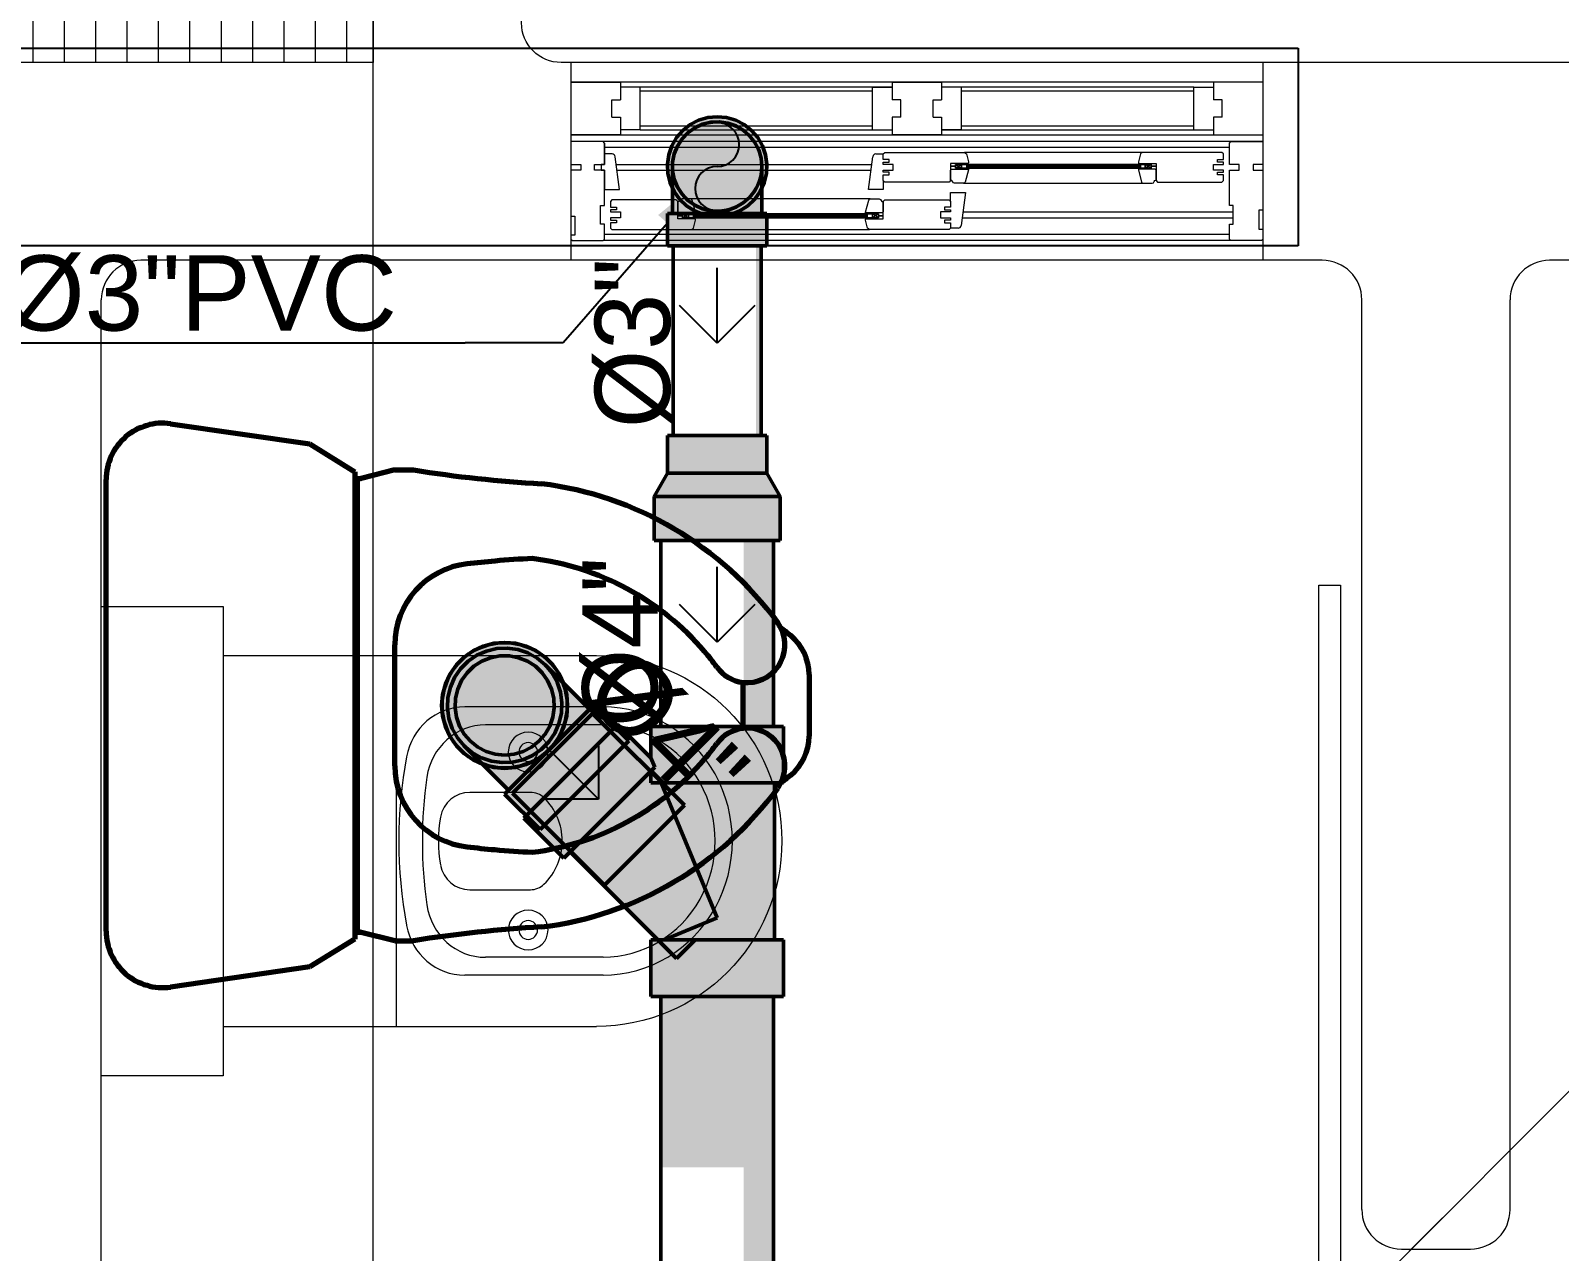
# Model space of a CAD drawing. Header units: metres. Extents: x -232 to 581, y 30 to 789.
# Drawn here: x 214.266 to 215.813, y 386.613 to 387.848 of the extents above; entities that cross this region are included whole.
import ezdxf

# ---------------------------------------------------------------- set-up
doc = ezdxf.new("R2010")
doc.units = ezdxf.units.M
doc.linetypes.add('HIDDEN2', pattern=[0.1875, 0.125, -0.0625])
for name, color, linetype, lineweight in [('A-DOOR', 35, 'Continuous', 5), ('A-WALL', 250, 'Continuous', 20), ('baños', 140, 'Continuous', 0), ('closets', 253, 'Continuous', 0), ('cristales', 131, 'Continuous', 0), ('P-Fixt-Wcl', 94, 'Continuous', 70)]:
    doc.layers.add(name, color=color, linetype=linetype, lineweight=lineweight)
doc.layers.add('G-Risr-Std-Nplt', color=7, linetype='Continuous', lineweight=18, plot=False)
doc.layers.add('M-SY-PIPE-STANDARD-Drenaje Sanitario', color=7, linetype='Continuous', true_color=0x726558)
doc.layers.add('M-SY-PIPE-STANDARD-Drenaje Ventilacion', color=254, linetype='Continuous')
doc.layers.add('Techos 1', color=7, linetype='HIDDEN2', lineweight=9, true_color=0x42391a)
doc.styles.add('DS-CAST-01', font='GOTHIC.TTF', dxfattribs={"height": 3})
doc.styles.add('Schedule-Header', font='arial.ttf')
doc.styles.get("Standard").update_dxf_attribs({"font": 'arial.ttf'})

# ---------------------------------------------------------------- blocks, each defined once
blk = doc.blocks.new('20.03.2026 LN 09 SEGUNDO NIVEL ARQ')
at = {"layer": 'Techos 1', "color": 5, "linetype": 'ByBlock'}
for p, q in [((71.5459, -58.3486), (71.5459, -46.6486)), ((74.6959, -55.1986), (71.5459, -58.3486))]:
    blk.add_line(p, q, dxfattribs=at)
at = {"layer": 'baños', "color": 5, "linetype": 'Continuous', "flags": 8}
for tag, p in [('MODELNUMBER', (83.7813, -42.9175, 0)), ('MATERIAL', (83.7813, -42.9176, 0)), ('PRODUCT', (83.7813, -42.9176, 0)), ('TRADENAME', (83.7813, -42.9176, 0)), ('MODELNUMBER', (84.956, -42.9175, 0)), ('TRADENAME', (84.956, -42.9176, 0)), ('MATERIAL', (84.956, -42.9176, 0)), ('PRODUCT', (84.956, -42.9176, 0))]:
    blk.add_attdef(tag, p, '', height=0.0000254, rotation=180.0001, dxfattribs=at)
at = {"layer": 'baños', "color": 5, "linetype": 'Continuous'}
for tag, p, rotation in [('TRADENAME', (85.8912, -56.9933), 180.0001), ('MODELNUMBER', (85.8912, -56.9934), 180.0001), ('MATERIAL', (85.8914, -56.9932), 180.0001), ('PRODUCT', (85.8914, -56.9933), 180.0001), ('MODELNUMBER', (86.6008, -56.9934), 179.9999), ('MATERIAL', (86.6008, -56.9932), 179.9999), ('PRODUCT', (86.6008, -56.9933), 179.9999), ('TRADENAME', (86.6008, -56.9933), 179.9999)]:
    blk.add_attdef(tag, p, '', height=0.0000254, rotation=rotation, dxfattribs=at)
blk = doc.blocks.new('Fenton Bead')
at = {"color": 7}
blk.add_lwpolyline([(2.1, 12.5, -0.341999), (0.2, 11), (0, 10.7), (0, 1), (1, 0), (18, 0), (18, 0.5), (14.7, 12.9, 0.339454), (13.2, 14), (4.1, 14, 0.341999)], format="xyb", close=True, dxfattribs=at)
blk = doc.blocks.new('A$C6ca19f56')
at = {"layer": 'A-DOOR', "color": 7}
for p, q in [((0.7, 0.2), (0, 0.2)), ((0.0325, 0.12), (0, 0.12)), ((0, 0.12), (0, 0.097)), ((0.7, 0.12), (0, 0.12)), ((0.034, 0.1185), (0.0325, 0.12)), ((0.034, 0.097), (0.034, 0.1185)), ((0.034, 0.1185), (0.034, 0.097)), ((0.316, 0.1075), (0.3175, 0.109)), ((0.3175, 0.109), (0.3981, 0.109)), ((0.3981, 0.109), (0.4, 0.1075)), ((0.5779, 0.109), (0.3981, 0.109)), ((0.5779, 0.109), (0.576, 0.1075)), ((0.6585, 0.109), (0.5779, 0.109)), ((0.66, 0.1075), (0.6585, 0.109)), ((0.666, 0.1185), (0.6675, 0.12)), ((0.666, 0.097), (0.666, 0.1185)), ((0.6675, 0.12), (0.7, 0.12)), ((0.7, 0.12), (0.7, 0.097)), ((0, 0.097), (0.01, 0.097)), ((0.01, 0.097), (0.01, 0.091)), ((0.024, 0.091), (0.024, 0.097)), ((0.024, 0.097), (0.034, 0.097)), ((0.034, 0.097), (0.0305, 0.097)), ((0.0305, 0.097), (0.0305, 0.091)), ((0.0417, 0.1075), (0.034, 0.1075)), ((0.049, 0.0715), (0.0447, 0.1047)), ((0.301, 0.0715), (0.3053, 0.1047)), ((0.3083, 0.1075), (0.316, 0.1075)), ((0.316, 0.102), (0.316, 0.1075)), ((0.322, 0.102), (0.316, 0.102)), ((0.316, 0.097), (0.316, 0.0993)), ((0.316, 0.0993), (0.322, 0.0993)), ((0.326, 0.097), (0.316, 0.097)), ((0.322, 0.0993), (0.322, 0.102)), ((0.326, 0.091), (0.326, 0.097)), ((0.4015, 0.098), (0.384, 0.098)), ((0.384, 0.098), (0.384, 0.0805)), ((0.384, 0.095), (0.389, 0.095)), ((0.384, 0.095), (0.389, 0.095)), ((0.389, 0.097), (0.395, 0.093)), ((0.389, 0.093), (0.395, 0.097)), ((0.4, 0.1075), (0.402, 0.0995)), ((0.402, 0.0985), (0.4015, 0.098)), ((0.402, 0.0995), (0.402, 0.0985)), ((0.576, 0.1075), (0.574, 0.0995)), ((0.574, 0.0995), (0.574, 0.0985)), ((0.574, 0.0985), (0.5745, 0.098)), ((0.5745, 0.098), (0.592, 0.098)), ((0.587, 0.097), (0.581, 0.093)), ((0.587, 0.093), (0.581, 0.097)), ((0.592, 0.095), (0.587, 0.095)), ((0.592, 0.095), (0.587, 0.095)), ((0.592, 0.098), (0.592, 0.0805)), ((0.65, 0.091), (0.65, 0.097)), ((0.65, 0.097), (0.66, 0.097)), ((0.654, 0.0993), (0.654, 0.102)), ((0.654, 0.102), (0.66, 0.102)), ((0.66, 0.0993), (0.654, 0.0993)), ((0.66, 0.102), (0.66, 0.1075)), ((0.66, 0.097), (0.66, 0.0993)), ((0.676, 0.097), (0.666, 0.097)), ((0.676, 0.091), (0.676, 0.097)), ((0.7, 0.097), (0.69, 0.097)), ((0.69, 0.097), (0.69, 0.091)), ((0.01, 0.091), (0, 0.091)), ((0, 0.091), (0, 0.0445)), ((0.034, 0.091), (0.024, 0.091)), ((0.0305, 0.091), (0.034, 0.091)), ((0.034, 0.0555), (0.034, 0.091)), ((0.034, 0.091), (0.034, 0.0715)), ((0.316, 0.089), (0.316, 0.091)), ((0.316, 0.091), (0.326, 0.091)), ((0.322, 0.089), (0.316, 0.089)), ((0.316, 0.0805), (0.316, 0.0863)), ((0.316, 0.0863), (0.322, 0.0863)), ((0.3175, 0.079), (0.316, 0.0805)), ((0.316, 0.0805), (0.316, 0.0715)), ((0.3825, 0.079), (0.3175, 0.079)), ((0.322, 0.0863), (0.322, 0.089)), ((0.384, 0.0805), (0.3825, 0.079)), ((0.3972, 0.078), (0.5788, 0.078)), ((0.592, 0.0805), (0.5935, 0.079)), ((0.5935, 0.079), (0.6585, 0.079)), ((0.66, 0.091), (0.65, 0.091)), ((0.654, 0.0863), (0.654, 0.089)), ((0.654, 0.089), (0.66, 0.089)), ((0.66, 0.0863), (0.654, 0.0863)), ((0.6585, 0.079), (0.66, 0.0805)), ((0.66, 0.089), (0.66, 0.091)), ((0.66, 0.0805), (0.66, 0.0863)), ((0.666, 0.0555), (0.666, 0.091)), ((0.666, 0.091), (0.676, 0.091)), ((0.69, 0.091), (0.7, 0.091)), ((0.7, 0.091), (0.7, 0.0505)), ((0.034, 0.0715), (0.049, 0.0715)), ((0.3028, 0.062), (0.1212, 0.062)), ((0.316, 0.0715), (0.301, 0.0715)), ((0.384, 0.0595), (0.384, 0.0685)), ((0.384, 0.0685), (0.399, 0.0685)), ((0.399, 0.0685), (0.3947, 0.0353)), ((0.03, 0.0365), (0.03, 0.0555)), ((0.03, 0.0555), (0.034, 0.0555)), ((0.0415, 0.061), (0.04, 0.0595)), ((0.04, 0.0595), (0.04, 0.0537)), ((0.04, 0.0537), (0.046, 0.0537)), ((0.046, 0.051), (0.04, 0.051)), ((0.04, 0.051), (0.04, 0.049)), ((0.04, 0.049), (0.05, 0.049)), ((0.1065, 0.061), (0.0415, 0.061)), ((0.046, 0.0537), (0.046, 0.051)), ((0.05, 0.049), (0.05, 0.043)), ((0.108, 0.0595), (0.1065, 0.061)), ((0.108, 0.042), (0.108, 0.0595)), ((0.113, 0.043), (0.119, 0.047)), ((0.113, 0.047), (0.119, 0.043)), ((0.311, 0.043), (0.305, 0.047)), ((0.311, 0.047), (0.305, 0.043)), ((0.316, 0.0595), (0.3175, 0.061)), ((0.316, 0.042), (0.316, 0.0595)), ((0.3175, 0.061), (0.3825, 0.061)), ((0.384, 0.049), (0.374, 0.049)), ((0.374, 0.049), (0.374, 0.043)), ((0.384, 0.0537), (0.378, 0.0537)), ((0.378, 0.0537), (0.378, 0.051)), ((0.378, 0.051), (0.384, 0.051)), ((0.3825, 0.061), (0.384, 0.0595)), ((0.384, 0.0595), (0.384, 0.0537)), ((0.384, 0.051), (0.384, 0.049)), ((0.67, 0.0555), (0.666, 0.0555)), ((0.67, 0.0365), (0.67, 0.0555)), ((0.7, 0.0505), (0.696, 0.0505)), ((0.696, 0.0505), (0.696, 0.0315)), ((0, 0.0445), (0.004, 0.0445)), ((0.004, 0.0445), (0.004, 0.0255)), ((0.034, 0.0365), (0.03, 0.0365)), ((0.034, 0.0215), (0.034, 0.0365)), ((0.05, 0.043), (0.04, 0.043)), ((0.04, 0.043), (0.04, 0.0407)), ((0.04, 0.0407), (0.046, 0.0407)), ((0.046, 0.038), (0.04, 0.038)), ((0.04, 0.038), (0.04, 0.0325)), ((0.04, 0.0325), (0.0415, 0.031)), ((0.0415, 0.031), (0.1221, 0.031)), ((0.046, 0.0407), (0.046, 0.038)), ((0.108, 0.045), (0.113, 0.045)), ((0.108, 0.045), (0.113, 0.045)), ((0.1255, 0.042), (0.108, 0.042)), ((0.1221, 0.031), (0.124, 0.0325)), ((0.1221, 0.031), (0.3019, 0.031)), ((0.124, 0.0325), (0.126, 0.0405)), ((0.126, 0.0415), (0.1255, 0.042)), ((0.126, 0.0405), (0.126, 0.0415)), ((0.298, 0.0415), (0.2985, 0.042)), ((0.298, 0.0405), (0.298, 0.0415)), ((0.3, 0.0325), (0.298, 0.0405)), ((0.2985, 0.042), (0.316, 0.042)), ((0.3019, 0.031), (0.3, 0.0325)), ((0.3825, 0.031), (0.3019, 0.031)), ((0.316, 0.045), (0.311, 0.045)), ((0.316, 0.045), (0.311, 0.045)), ((0.374, 0.043), (0.384, 0.043)), ((0.384, 0.0407), (0.378, 0.0407)), ((0.378, 0.0407), (0.378, 0.038)), ((0.378, 0.038), (0.384, 0.038)), ((0.384, 0.0325), (0.3825, 0.031)), ((0.384, 0.043), (0.384, 0.0407)), ((0.384, 0.038), (0.384, 0.0325)), ((0.3917, 0.0325), (0.384, 0.0325)), ((0.666, 0.0215), (0.666, 0.0365)), ((0.666, 0.0365), (0.67, 0.0365)), ((0.696, 0.0315), (0.7, 0.0315)), ((0.7, 0.0315), (0.7, 0.0215)), ((0.004, 0.0255), (0, 0.0255)), ((0, 0.0255), (0, 0.0215)), ((0, 0.0215), (0.0015, 0.02)), ((0.0015, 0.02), (0.0325, 0.02)), ((0.0325, 0.02), (0.034, 0.0215)), ((0.6675, 0.02), (0.0325, 0.02)), ((0.6675, 0.02), (0.666, 0.0215)), ((0.6985, 0.02), (0.6675, 0.02)), ((0.7, 0.0215), (0.6985, 0.02)), ((0.7, 0), (0, 0))]:
    blk.add_line(p, q, dxfattribs=at)
at = {"layer": 'A-DOOR', "extrusion": (0, 0, -1)}
for p, q in [((0.7, 0.18), (0, 0.18)), ((0.0413, 0.1622), (0.05, 0.1622)), ((0.0413, 0.1448), (0.0413, 0.1622)), ((0.3337, 0.1622), (0.325, 0.1622)), ((0.3337, 0.1448), (0.3337, 0.1622)), ((0.3663, 0.1622), (0.375, 0.1622)), ((0.3663, 0.1448), (0.3663, 0.1622)), ((0.6587, 0.1622), (0.65, 0.1622)), ((0.6587, 0.1448), (0.6587, 0.1622)), ((0.0413, 0.1448), (0.05, 0.1448)), ((0.3337, 0.1448), (0.325, 0.1448)), ((0.3663, 0.1448), (0.375, 0.1448)), ((0.6587, 0.1448), (0.65, 0.1448)), ((0, 0.127), (0.7, 0.127))]:
    blk.add_line(p, q, dxfattribs=at)
at = {"layer": 'A-DOOR'}
for p, q in [((0.07, 0.175), (0.05, 0.175)), ((0.07, 0.132), (0.07, 0.175)), ((0.305, 0.1711), (0.07, 0.1711)), ((0.07, 0.1359), (0.07, 0.1711)), ((0.305, 0.132), (0.305, 0.175)), ((0.305, 0.175), (0.325, 0.175)), ((0.305, 0.1359), (0.305, 0.1711)), ((0.395, 0.175), (0.375, 0.175)), ((0.395, 0.132), (0.395, 0.175)), ((0.63, 0.1711), (0.395, 0.1711)), ((0.395, 0.1359), (0.395, 0.1711)), ((0.63, 0.132), (0.63, 0.175)), ((0.63, 0.175), (0.65, 0.175)), ((0.63, 0.1359), (0.63, 0.1711)), ((0.07, 0.132), (0.05, 0.132)), ((0.07, 0.1359), (0.305, 0.1359)), ((0.305, 0.132), (0.325, 0.132)), ((0.395, 0.132), (0.375, 0.132)), ((0.395, 0.1359), (0.63, 0.1359)), ((0.63, 0.132), (0.65, 0.132))]:
    blk.add_line(p, q, dxfattribs=at)
at = {"layer": 'A-DOOR', "color": 9, "true_color": 0xc7c8ca}
for p, q in [((0.325, 0.175), (0.07, 0.175)), ((0.63, 0.175), (0.375, 0.175)), ((0.07, 0.132), (0.325, 0.132)), ((0.375, 0.132), (0.63, 0.132))]:
    blk.add_line(p, q, dxfattribs=at)
at = {"layer": 'A-DOOR', "color": 8}
for p, q in [((0.666, 0.114), (0.034, 0.114)), ((0.0457, 0.097), (0.3043, 0.097)), ((0.0465, 0.091), (0.3035, 0.091)), ((0.3965, 0.049), (0.67, 0.049)), ((0.3957, 0.043), (0.67, 0.043)), ((0.666, 0.026), (0.034, 0.026))]:
    blk.add_line(p, q, dxfattribs=at)
at = {"layer": 'A-DOOR', "extrusion": (0, 0, -1)}
for points in [[(0, 0.18), (-0.05, 0.18), (-0.05, 0.1622)], [(-0.325, 0.18), (-0.375, 0.18), (-0.375, 0.1622)], [(-0.375, 0.18), (-0.325, 0.18), (-0.325, 0.1622)], [(-0.7, 0.18), (-0.65, 0.18), (-0.65, 0.1622)], [(-0.05, 0.1448), (-0.05, 0.127), (0, 0.127)], [(-0.375, 0.1448), (-0.375, 0.127), (-0.325, 0.127)], [(-0.325, 0.1448), (-0.325, 0.127), (-0.375, 0.127)], [(-0.65, 0.1448), (-0.65, 0.127), (-0.7, 0.127)]]:
    blk.add_lwpolyline(points, dxfattribs=at)
at = {"layer": 'A-DOOR', "color": 7}
for points in [[(0.384, 0.095), (0.389, 0.095), (0.389, 0.095), (0.384, 0.095)], [(0.587, 0.093), (0.389, 0.093), (0.389, 0.097), (0.587, 0.097)], [(0.587, 0.097), (0.389, 0.097), (0.389, 0.093), (0.587, 0.093)], [(0.389, 0.097), (0.395, 0.097), (0.395, 0.093), (0.389, 0.093)], [(0.4015, 0.098), (0.3895, 0.098), (0.3895, 0.097), (0.4015, 0.097)], [(0.4015, 0.093), (0.3895, 0.093), (0.3895, 0.092), (0.4015, 0.092)], [(0.395, 0.097), (0.4, 0.097), (0.4, 0.093), (0.395, 0.093)], [(0.5745, 0.098), (0.5865, 0.098), (0.5865, 0.097), (0.5745, 0.097)], [(0.5745, 0.093), (0.5865, 0.093), (0.5865, 0.092), (0.5745, 0.092)], [(0.581, 0.097), (0.576, 0.097), (0.576, 0.093), (0.581, 0.093)], [(0.587, 0.097), (0.581, 0.097), (0.581, 0.093), (0.587, 0.093)], [(0.592, 0.095), (0.587, 0.095), (0.587, 0.095), (0.592, 0.095)], [(0.113, 0.043), (0.119, 0.043), (0.119, 0.047), (0.113, 0.047)], [(0.113, 0.047), (0.311, 0.047), (0.311, 0.043), (0.113, 0.043)], [(0.113, 0.043), (0.311, 0.043), (0.311, 0.047), (0.113, 0.047)], [(0.1255, 0.047), (0.1135, 0.047), (0.1135, 0.048), (0.1255, 0.048)], [(0.119, 0.043), (0.124, 0.043), (0.124, 0.047), (0.119, 0.047)], [(0.2985, 0.047), (0.3105, 0.047), (0.3105, 0.048), (0.2985, 0.048)], [(0.305, 0.043), (0.3, 0.043), (0.3, 0.047), (0.305, 0.047)], [(0.311, 0.043), (0.305, 0.043), (0.305, 0.047), (0.311, 0.047)], [(0.108, 0.045), (0.113, 0.045), (0.113, 0.045), (0.108, 0.045)], [(0.1255, 0.042), (0.1135, 0.042), (0.1135, 0.043), (0.1255, 0.043)], [(0.2985, 0.042), (0.3105, 0.042), (0.3105, 0.043), (0.2985, 0.043)], [(0.316, 0.045), (0.311, 0.045), (0.311, 0.045), (0.316, 0.045)]]:
    blk.add_lwpolyline(points, close=True, dxfattribs=at)
for centre, start, end in [((0.0417, 0.1045), 4.2891, 90.0015), ((0.3083, 0.1045), 89.9985, 175.7109), ((0.3917, 0.0355), 269.9985, 355.7109)]:
    blk.add_arc(centre, 0.003, start, end, dxfattribs=at)
at = {"layer": 'cristales', "const_width": 0.004}
for points in [[(0.576, 0.095), (0.4, 0.095)], [(0.124, 0.045), (0.3, 0.045)]]:
    blk.add_lwpolyline(points, dxfattribs=at)
at = {"layer": 'A-DOOR', "color": 7, "yscale": 0.001000000023175567, "zscale": 0.001000000023175567, "rotation": 180}
for p, xscale in [((0.384, 0.092), -0.001000000023175567), ((0.592, 0.092), 0.001000000023175567)]:
    blk.add_blockref('Fenton Bead', p, dxfattribs=dict(at, xscale=xscale))
at = {"layer": 'A-DOOR', "color": 7, "yscale": 0.001000000023175567, "zscale": 0.001000000023175567}
for p, xscale in [((0.108, 0.048), 0.001000000023175567), ((0.316, 0.048), -0.001000000023175567)]:
    blk.add_blockref('Fenton Bead', p, dxfattribs=dict(at, xscale=xscale))
blk = doc.blocks.new('A$Cbbaa2d29')
at = {"layer": 'baños'}
for p, q in [((0.0499, 0.1234), (0.0499, 0.5009)), ((0.1017, 0.5075), (0.1017, 0.3676)), ((0.1199, 0.5075), (0.1199, 0.3887)), ((0.3549, 0.5075), (0.3549, 0.3887)), ((0.373, 0.5075), (0.373, 0.3676)), ((0.4249, 0.1234), (0.4249, 0.5009)), ((0.1881, 0.3727), (0.1881, 0.434)), ((0.2866, 0.434), (0.2866, 0.3727)), ((0.4249, 0.2984), (0.0499, 0.2984))]:
    blk.add_line(p, q, dxfattribs=at)
blk.add_lwpolyline([(0, 0.1234), (0, 0), (0.4747, 0), (0.4747, 0.1234)], close=True, dxfattribs=at)
for centre, radius in [((0.1474, 0.4318), 0.0201), ((0.3274, 0.4318), 0.0201), ((0.1474, 0.4318), 0.00947), ((0.3274, 0.4318), 0.00947)]:
    blk.add_circle(centre, radius, dxfattribs=at)
blk.add_arc((0.2374, 0.5009), 0.1875, 0, 180, dxfattribs=at)
at = {"layer": 'baños', "extrusion": (0, 0, -1)}
for centre, major_axis, ratio, start_param, end_param in [((0.2374, 0.5075), (-0.1356, 0), 0.964958, 0, 3.141593), ((0.2374, 0.5075), (-0.1175, 0), 0.964958, 0, 3.141593), ((0.2374, 0.407), (0.0601, 0), 0.98668, 3.898776, 5.526002), ((0.2084, 0.434), (-0.0203, 0), 0.98668, 0, 0.757183), ((0.2663, 0.434), (0.0203, 0), 0.98668, -0.757183, 0), ((0.182, 0.3887), (0.0622, 0), 0.964958, 1.721071, 3.141593), ((0.2927, 0.3887), (-0.0622, 0), 0.964958, 3.141593, 4.562115), ((0.2185, 0.3727), (0.0304, 0), 0.98668, 1.75053, 3.141593), ((0.2562, 0.3727), (0.0304, 0), 0.98668, 0, 1.391062), ((0.1639, 0.3676), (0.0622, 0), 0.964958, 1.761771, 3.141593), ((0.3108, 0.3676), (0.0622, 0), 0.964958, 0, 1.379822), ((0.2374, 0.4749), (0.1357, 0), 0.98668, 1.391062, 1.75053), ((0.2374, 0.7413), (-0.4317, 0), 0.964958, 4.562115, 4.862663), ((0.2374, 0.7342), (0.4491, 0), 0.964958, 1.379822, 1.761771)]:
    blk.add_ellipse(centre, major_axis=major_axis, ratio=ratio, start_param=start_param, end_param=end_param, dxfattribs=at)
blk = doc.blocks.new('20.03.2026 LN 09 PRIMER NIVEL ARQ')
at = {"layer": 'closets', "transparency": 33554687}
h = blk.add_hatch(dxfattribs=at)
h.set_pattern_fill('LINE', color=1, scale=0.01, angle=90)
h.set_pattern_definition([(90, (-118.43962, 129.7661), (-0.03175, 2e-18), [])])
h.paths.add_polyline_path([(-10.5365, -55.6932), (-8.486, -55.6932), (-8.486, -56.0932), (-10.5365, -56.0932)])
at = {"layer": 'A-DOOR', "color": 1}
blk.add_lwpolyline([(-7.5294, -56.6217), (-7.5077, -56.6217), (-7.5077, -57.5137), (-7.5294, -57.5137)], close=True, dxfattribs=at)
at = {"layer": 'A-WALL', "color": 1}
for p, q in [((-8.286, -56.0932), (-8.286, -56.2932)), ((-7.586, -56.0932), (-7.586, -56.2932)), ((-8.286, -56.2932), (-8.721, -56.2932)), ((-7.526, -56.2932), (-7.586, -56.2932)), ((-7.086, -56.2932), (-7.296, -56.2932)), ((-8.761, -59.0532), (-8.761, -56.3332)), ((-7.486, -57.2532), (-7.486, -56.3332)), ((-7.336, -57.2532), (-7.336, -56.3332)), ((-7.446, -57.2932), (-7.376, -57.2932))]:
    blk.add_line(p, q, dxfattribs=at)
blk.add_lwpolyline([(-7.936, -56.0932), (-8.296, -56.0932, -0.414214), (-8.336, -56.0532), (-8.336, -55.7332, 0.414214), (-8.376, -55.6932), (-8.486, -55.6932), (-8.486, -56.0932), (-10.536, -56.0932)], format="xyb", dxfattribs=at)
blk.add_lwpolyline([(-7.036, -56.0932), (-7.586, -56.0932)], dxfattribs=at)
for centre, start, end in [((-8.721, -56.3332), 90, 180), ((-7.526, -56.3332), 0, 90), ((-7.296, -56.3332), 90, 180), ((-7.446, -57.2532), 180, 270), ((-7.376, -57.2532), 270, 360)]:
    blk.add_arc(centre, 0.04, start, end, dxfattribs=at)
at = {"layer": 'Techos 1', "color": 1}
for p, q in [((-8.486, -58.3432), (-8.486, -46.6432)), ((-5.336, -55.1932), (-8.486, -58.3432))]:
    blk.add_line(p, q, dxfattribs=at)
at = {"color": 1}
blk.add_blockref('A$C6ca19f56', (-8.286, -56.2932), dxfattribs=at)
at = {"layer": 'baños', "color": 1, "xscale": -1, "rotation": 270}
blk.add_blockref('A$Cbbaa2d29', (-8.761, -57.1179), dxfattribs=at)
at = {"layer": 'baños', "color": 1, "linetype": 'Continuous'}
for tag, p in [('MODELNUMBER', (-12.0611, -62.0707)), ('MATERIAL', (-12.0611, -62.0709)), ('PRODUCT', (-12.0611, -62.0708)), ('TRADENAME', (-12.0611, -62.0708))]:
    blk.add_attdef(tag, p, '', height=0.0000254, rotation=359.9999, dxfattribs=at)
blk = doc.blocks.new('Aecb_Othr_Rnd_2Line_PipeBreak_Patt_Rise')
at = {"linetype": 'ByBlock', "lineweight": -2}
blk.add_hatch(color=0, dxfattribs=at).paths.add_polyline_path([(1, 0, 0.414214), (0, 1, -1), (0, 0, 1), (0, -1, 0.414214)])
at = {"color": 0, "linetype": 'ByBlock', "lineweight": -2}
for centre, start, end in [((0, 0.5), 270, 90), ((0, -0.5), 90, 270)]:
    blk.add_arc(centre, 0.5, start, end, dxfattribs=at)
at = {"layer": 'G-Risr-Std-Nplt', "color": 0, "linetype": 'ByBlock', "lineweight": -2}
blk.add_circle((0, 0), 1, dxfattribs=at)
blk = doc.blocks.new('_Open90')
at = {"color": 0, "linetype": 'ByBlock', "lineweight": -2}
for p, q in [((-0.5, 0.5), (0, 0)), ((0, 0), (-1, 0)), ((0, 0), (-0.5, -0.5))]:
    blk.add_line(p, q, dxfattribs=at)
blk = doc.blocks.new('Aecb_Duct_Rnd_2Line_Open')
at = {"layer": 'G-Risr-Std-Nplt', "color": 0, "linetype": 'ByBlock', "lineweight": -2}
blk.add_circle((0, 0), 1, dxfattribs=at)
blk = doc.blocks.new('DR 20.03.26 LN09')
at = {"layer": 'M-SY-PIPE-STANDARD-Drenaje Sanitario', "linetype": 'Continuous', "lineweight": 50}
for points in [[(-14686.165, -2807.117), (-14686.203, -2807.553), (-14686.165, -2807.989), (-14686.052, -2808.412), (-14685.867, -2808.808), (-14685.616, -2809.166), (-14685.306, -2809.476), (-14684.948, -2809.727), (-14684.552, -2809.912), (-14684.129, -2810.025), (-14683.693, -2810.063), (-14683.257, -2810.025), (-14682.835, -2809.912), (-14682.438, -2809.727), (-14682.08, -2809.476), (-14681.77, -2809.166), (-14681.519, -2808.808), (-14681.334, -2808.412), (-14681.221, -2807.989), (-14681.183, -2807.553), (-14681.221, -2807.117), (-14681.334, -2806.695), (-14681.519, -2806.298), (-14681.77, -2805.94), (-14682.08, -2805.63), (-14682.438, -2805.379), (-14682.835, -2805.194), (-14683.257, -2805.081), (-14683.693, -2805.043), (-14684.129, -2805.081), (-14684.552, -2805.194), (-14684.948, -2805.379), (-14685.306, -2805.63), (-14685.616, -2805.94), (-14685.867, -2806.298), (-14686.052, -2806.695)], [(-14686.184, -2807.335), (-14686.184, -2807.771), (-14686.108, -2808.2), (-14685.959, -2808.61), (-14685.741, -2808.987), (-14685.461, -2809.321), (-14685.127, -2809.601), (-14684.75, -2809.819), (-14684.576, -2809.882), (-14684.583, -2809.889), (-14683.538, -2810.934), (-14683.693, -2811.089), (-14682.279, -2812.503), (-14678.743, -2808.967), (-14680.158, -2807.553), (-14680.312, -2807.708), (-14681.357, -2806.663), (-14681.364, -2806.67), (-14681.427, -2806.497), (-14681.645, -2806.119), (-14681.925, -2805.785), (-14682.259, -2805.505), (-14682.637, -2805.287), (-14683.046, -2805.138), (-14683.475, -2805.063), (-14683.911, -2805.063), (-14684.34, -2805.138), (-14684.75, -2805.287), (-14685.127, -2805.505), (-14685.461, -2805.785), (-14685.741, -2806.119), (-14685.959, -2806.497), (-14686.108, -2806.906)], [(-14685.933, -2807.345), (-14685.933, -2807.761), (-14685.857, -2808.169), (-14685.707, -2808.556), (-14685.489, -2808.909), (-14685.209, -2809.216), (-14684.878, -2809.466), (-14684.506, -2809.651), (-14684.106, -2809.765), (-14683.693, -2809.803), (-14683.28, -2809.765), (-14682.88, -2809.651), (-14682.509, -2809.466), (-14682.177, -2809.216), (-14681.898, -2808.909), (-14681.679, -2808.556), (-14681.529, -2808.169), (-14681.453, -2807.761), (-14681.453, -2807.345), (-14681.529, -2806.937), (-14681.679, -2806.55), (-14681.898, -2806.197), (-14682.177, -2805.89), (-14682.509, -2805.64), (-14682.88, -2805.455), (-14683.28, -2805.341), (-14683.693, -2805.303), (-14684.106, -2805.341), (-14684.506, -2805.455), (-14684.878, -2805.64), (-14685.209, -2805.89), (-14685.489, -2806.197), (-14685.707, -2806.55), (-14685.857, -2806.937)], [(-14679.194, -2808.318), (-14682.928, -2812.052), (-14681.337, -2813.643), (-14681.083, -2813.389), (-14677.579, -2816.894), (-14677.868, -2816.894), (-14677.868, -2819.144), (-14675.227, -2819.144), (-14672.587, -2819.144), (-14672.587, -2816.894), (-14672.946, -2816.894), (-14672.946, -2810.644), (-14672.587, -2810.644), (-14672.587, -2808.394), (-14675.227, -2808.394), (-14677.868, -2808.394), (-14677.868, -2809.644)], [(-14683.375, -2811.053), (-14679.716, -2814.713), (-14678.867, -2813.864), (-14682.526, -2810.204)], [(-14677.477, -2846.074), (-14675.227, -2846.074), (-14672.977, -2846.074), (-14672.977, -2819.144), (-14675.227, -2819.144), (-14677.477, -2819.144), (-14677.477, -2825.958), (-14674.178, -2825.958), (-14674.178, -2839.26), (-14677.477, -2839.26)]]:
    blk.add_hatch(color=251, dxfattribs=at).paths.add_polyline_path(points, flags=0)
at = {"layer": 'M-SY-PIPE-STANDARD-Drenaje Ventilacion', "linetype": 'Continuous', "lineweight": 50}
for points in [[(-14677.212, -2787.969), (-14677.212, -2789.251), (-14673.243, -2789.251), (-14673.243, -2787.969), (-14673.446, -2787.969), (-14673.446, -2786.969), (-14673.461, -2786.982), (-14673.352, -2786.743), (-14673.263, -2786.377), (-14673.245, -2786), (-14673.299, -2785.626), (-14673.422, -2785.27), (-14673.611, -2784.943), (-14673.858, -2784.658), (-14674.155, -2784.425), (-14674.49, -2784.252), (-14674.852, -2784.146), (-14675.227, -2784.11), (-14675.603, -2784.146), (-14675.965, -2784.252), (-14676.3, -2784.425), (-14676.597, -2784.658), (-14676.844, -2784.943), (-14677.033, -2785.27), (-14677.156, -2785.626), (-14677.21, -2786), (-14677.192, -2786.377), (-14677.103, -2786.743), (-14676.994, -2786.982), (-14677.009, -2786.969), (-14677.009, -2787.969)], [(-14676.946, -2785.763), (-14676.977, -2786.094), (-14676.946, -2786.425), (-14676.852, -2786.745), (-14676.7, -2787.04), (-14676.494, -2787.302), (-14676.243, -2787.52), (-14675.954, -2787.686), (-14675.64, -2787.795), (-14675.311, -2787.842), (-14674.978, -2787.826), (-14674.655, -2787.748), (-14674.352, -2787.61), (-14674.081, -2787.417), (-14673.852, -2787.176), (-14673.672, -2786.896), (-14673.548, -2786.587), (-14673.485, -2786.261), (-14673.485, -2785.928), (-14673.548, -2785.601), (-14673.672, -2785.292), (-14673.852, -2785.012), (-14674.081, -2784.772), (-14674.352, -2784.579), (-14674.655, -2784.44), (-14674.978, -2784.362), (-14675.311, -2784.346), (-14675.64, -2784.394), (-14675.954, -2784.502), (-14676.243, -2784.669), (-14676.494, -2784.887), (-14676.7, -2785.148), (-14676.852, -2785.444)], [(-14673.477, -2796.803), (-14673.477, -2789.251), (-14673.678, -2789.251), (-14673.678, -2796.803)], [(-14677.737, -2799.241), (-14677.737, -2800.991), (-14672.717, -2800.991), (-14672.717, -2799.241), (-14673.249, -2798.303), (-14673.249, -2796.803), (-14677.205, -2796.803), (-14677.205, -2798.303)], [(-14672.977, -2808.394), (-14672.977, -2800.991), (-14674.178, -2800.991), (-14674.178, -2808.394)]]:
    blk.add_hatch(color=254, dxfattribs=at).paths.add_polyline_path(points, flags=0)
at = {"layer": 'M-SY-PIPE-STANDARD-Drenaje Sanitario', "color": 251, "linetype": 'Continuous', "lineweight": 50}
for points in [[(-14683.693, -2810.063), (-14684.129, -2810.025), (-14684.552, -2809.912), (-14684.948, -2809.727), (-14685.306, -2809.476), (-14685.616, -2809.166), (-14685.867, -2808.808), (-14686.052, -2808.412), (-14686.165, -2807.989), (-14686.203, -2807.553), (-14686.165, -2807.117), (-14686.052, -2806.695), (-14685.867, -2806.298), (-14685.616, -2805.94), (-14685.306, -2805.63), (-14684.948, -2805.379), (-14684.552, -2805.194), (-14684.129, -2805.081), (-14683.693, -2805.043), (-14683.257, -2805.081), (-14682.835, -2805.194), (-14682.438, -2805.379), (-14682.08, -2805.63), (-14681.77, -2805.94), (-14681.519, -2806.298), (-14681.334, -2806.695), (-14681.221, -2807.117), (-14681.183, -2807.553), (-14681.221, -2807.989), (-14681.334, -2808.412), (-14681.519, -2808.808), (-14681.77, -2809.166), (-14682.08, -2809.476), (-14682.438, -2809.727), (-14682.835, -2809.912), (-14683.257, -2810.025), (-14683.693, -2810.063)], [(-14683.693, -2810.063), (-14683.257, -2810.025), (-14682.835, -2809.912), (-14682.438, -2809.727), (-14682.08, -2809.476), (-14681.77, -2809.166), (-14681.519, -2808.808), (-14681.334, -2808.412), (-14681.221, -2807.989), (-14681.183, -2807.553), (-14681.221, -2807.117), (-14681.334, -2806.695), (-14681.519, -2806.298), (-14681.77, -2805.94), (-14682.08, -2805.63), (-14682.438, -2805.379), (-14682.835, -2805.194), (-14683.257, -2805.081), (-14683.693, -2805.043), (-14684.129, -2805.081), (-14684.552, -2805.194), (-14684.948, -2805.379), (-14685.306, -2805.63), (-14685.616, -2805.94), (-14685.867, -2806.298), (-14686.052, -2806.695), (-14686.165, -2807.117), (-14686.203, -2807.553), (-14686.165, -2807.989), (-14686.052, -2808.412), (-14685.867, -2808.808), (-14685.616, -2809.166), (-14685.306, -2809.476), (-14684.948, -2809.727), (-14684.552, -2809.912), (-14684.129, -2810.025), (-14683.693, -2810.063)], [(-14685.461, -2809.321), (-14685.127, -2809.601), (-14684.75, -2809.819), (-14684.34, -2809.968), (-14683.911, -2810.044), (-14683.475, -2810.044), (-14683.046, -2809.968), (-14682.637, -2809.819), (-14682.259, -2809.601), (-14681.925, -2809.321), (-14681.645, -2808.987), (-14681.427, -2808.61), (-14681.278, -2808.2), (-14681.203, -2807.771), (-14681.203, -2807.335), (-14681.278, -2806.906), (-14681.427, -2806.497), (-14681.645, -2806.119), (-14681.925, -2805.785), (-14682.259, -2805.505), (-14682.637, -2805.287), (-14683.046, -2805.138), (-14683.475, -2805.063), (-14683.911, -2805.063), (-14684.34, -2805.138), (-14684.75, -2805.287), (-14685.127, -2805.505), (-14685.461, -2805.785), (-14685.741, -2806.119), (-14685.959, -2806.497), (-14686.108, -2806.906), (-14686.184, -2807.335), (-14686.184, -2807.771), (-14686.108, -2808.2), (-14685.959, -2808.61), (-14685.741, -2808.987), (-14685.461, -2809.321)], [(-14685.306, -2809.166), (-14684.982, -2809.435), (-14684.614, -2809.64), (-14684.215, -2809.774), (-14683.798, -2809.832), (-14683.378, -2809.812), (-14682.968, -2809.716), (-14682.583, -2809.546), (-14682.236, -2809.308), (-14681.938, -2809.01), (-14681.7, -2808.663), (-14681.53, -2808.278), (-14681.434, -2807.868), (-14681.414, -2807.448), (-14681.472, -2807.031), (-14681.606, -2806.632), (-14681.811, -2806.264), (-14682.08, -2805.94), (-14682.404, -2805.671), (-14682.772, -2805.466), (-14683.171, -2805.332), (-14683.588, -2805.274), (-14684.008, -2805.294), (-14684.418, -2805.39), (-14684.803, -2805.56), (-14685.15, -2805.798), (-14685.448, -2806.096), (-14685.686, -2806.443), (-14685.856, -2806.828), (-14685.952, -2807.238), (-14685.972, -2807.658), (-14685.914, -2808.075), (-14685.78, -2808.475), (-14685.575, -2808.842), (-14685.306, -2809.166)], [(-14683.693, -2809.531), (-14683.319, -2809.495), (-14682.958, -2809.389), (-14682.624, -2809.217), (-14682.328, -2808.985), (-14682.082, -2808.7), (-14681.894, -2808.375), (-14681.771, -2808.019), (-14681.717, -2807.647), (-14681.735, -2807.272), (-14681.824, -2806.906), (-14681.98, -2806.564), (-14682.198, -2806.258), (-14682.47, -2805.998), (-14682.787, -2805.795), (-14683.136, -2805.655), (-14683.505, -2805.584), (-14683.881, -2805.584), (-14684.25, -2805.655), (-14684.599, -2805.795), (-14684.916, -2805.998), (-14685.188, -2806.258), (-14685.406, -2806.564), (-14685.562, -2806.906), (-14685.651, -2807.272), (-14685.669, -2807.647), (-14685.615, -2808.019), (-14685.492, -2808.375), (-14685.304, -2808.7), (-14685.058, -2808.985), (-14684.762, -2809.217), (-14684.428, -2809.389), (-14684.067, -2809.495), (-14683.693, -2809.531)], [(-14683.693, -2809.531), (-14683.319, -2809.495), (-14682.958, -2809.389), (-14682.624, -2809.217), (-14682.328, -2808.985), (-14682.082, -2808.7), (-14681.894, -2808.375), (-14681.771, -2808.019), (-14681.717, -2807.647), (-14681.735, -2807.272), (-14681.824, -2806.906), (-14681.98, -2806.564), (-14682.198, -2806.258), (-14682.47, -2805.998), (-14682.787, -2805.795), (-14683.136, -2805.655), (-14683.505, -2805.584), (-14683.881, -2805.584), (-14684.25, -2805.655), (-14684.599, -2805.795), (-14684.916, -2805.998), (-14685.188, -2806.258), (-14685.406, -2806.564), (-14685.562, -2806.906), (-14685.651, -2807.272), (-14685.669, -2807.647), (-14685.615, -2808.019), (-14685.492, -2808.375), (-14685.304, -2808.7), (-14685.058, -2808.985), (-14684.762, -2809.217), (-14684.428, -2809.389), (-14684.067, -2809.495), (-14683.693, -2809.531)], [(-14680.312, -2807.708), (-14682.08, -2805.94)], [(-14683.538, -2810.934), (-14680.312, -2807.708)], [(-14683.375, -2811.053), (-14680.193, -2807.871)], [(-14680.158, -2807.553), (-14681.925, -2809.321)], [(-14680.193, -2807.871), (-14676.534, -2811.531)], [(-14680.158, -2807.553), (-14678.743, -2808.967)], [(-14679.194, -2808.318), (-14682.928, -2812.052)], [(-14677.868, -2809.644), (-14679.194, -2808.318)], [(-14675.227, -2808.394), (-14677.868, -2808.394)], [(-14677.868, -2809.644), (-14677.868, -2808.394)], [(-14672.587, -2808.394), (-14675.227, -2808.394)], [(-14672.587, -2810.644), (-14672.587, -2808.394)], [(-14685.306, -2809.166), (-14683.538, -2810.934)], [(-14682.279, -2812.503), (-14678.743, -2808.967)], [(-14681.925, -2809.321), (-14683.693, -2811.089)], [(-14677.713, -2810.019), (-14677.868, -2809.644)], [(-14681.337, -2813.643), (-14677.713, -2810.019)], [(-14681.083, -2813.389), (-14677.857, -2810.163)], [(-14677.868, -2810.644), (-14677.868, -2810.174)], [(-14677.857, -2810.163), (-14677.376, -2810.644)], [(-14683.693, -2811.089), (-14682.279, -2812.503)], [(-14679.716, -2814.713), (-14683.375, -2811.053)], [(-14677.868, -2810.644), (-14675.227, -2810.644)], [(-14677.376, -2810.644), (-14677.376, -2810.644), (-14677.454, -2810.644)], [(-14677.376, -2810.644), (-14677.454, -2810.644)], [(-14677.454, -2810.644), (-14675.227, -2816.019)], [(-14672.946, -2810.644), (-14677.376, -2810.644)], [(-14675.227, -2810.644), (-14672.587, -2810.644)], [(-14672.946, -2816.894), (-14672.946, -2810.644)], [(-14676.534, -2811.531), (-14679.716, -2814.713)], [(-14681.337, -2813.643), (-14682.928, -2812.052)], [(-14676.841, -2817.632), (-14681.083, -2813.389)], [(-14675.227, -2816.019), (-14677.34, -2816.894)], [(-14675.227, -2816.894), (-14677.868, -2816.894)], [(-14677.868, -2819.144), (-14677.868, -2816.894)], [(-14677.34, -2816.894), (-14676.102, -2816.894)], [(-14676.102, -2816.894), (-14676.841, -2817.632)], [(-14672.946, -2816.894), (-14676.102, -2816.894)], [(-14672.587, -2816.894), (-14675.227, -2816.894)], [(-14672.587, -2819.144), (-14672.587, -2816.894)], [(-14677.868, -2819.144), (-14675.227, -2819.144)], [(-14677.477, -2819.144), (-14677.477, -2846.074)], [(-14672.977, -2819.144), (-14677.477, -2819.144)], [(-14675.227, -2819.144), (-14672.587, -2819.144)], [(-14672.977, -2846.074), (-14672.977, -2819.144)]]:
    blk.add_lwpolyline(points, dxfattribs=at)
at = {"layer": 'M-SY-PIPE-STANDARD-Drenaje Ventilacion'}
for p, q in [((-14769.432, -2781.376), (-14652.081, -2781.376)), ((-14652.081, -2781.376), (-14652.081, -2789.25)), ((-14652.081, -2789.25), (-14769.432, -2789.25))]:
    blk.add_line(p, q, dxfattribs=at)
at = {"layer": 'M-SY-PIPE-STANDARD-Drenaje Ventilacion', "linetype": 'ByBlock', "lineweight": -2}
for p, q in [((-14677.201, -2788.354, -7.997), (-14681.359, -2793.117, -7.997)), ((-14711.62, -2793.117, -7.997), (-14685.268, -2793.117, -7.997)), ((-14681.359, -2793.117, -7.997), (-14685.268, -2793.117, -7.997))]:
    blk.add_line(p, q, dxfattribs=at)
at = {"layer": 'M-SY-PIPE-STANDARD-Drenaje Ventilacion', "color": 254, "linetype": 'Continuous', "lineweight": 50}
for points in [[(-14675.227, -2784.11), (-14675.603, -2784.146), (-14675.965, -2784.252), (-14676.3, -2784.425), (-14676.597, -2784.658), (-14676.844, -2784.943), (-14677.033, -2785.27), (-14677.156, -2785.626), (-14677.21, -2786), (-14677.192, -2786.377), (-14677.103, -2786.743), (-14676.946, -2787.086), (-14676.727, -2787.394), (-14676.454, -2787.654), (-14676.137, -2787.858), (-14675.787, -2787.998), (-14675.416, -2788.07), (-14675.039, -2788.07), (-14674.668, -2787.998), (-14674.318, -2787.858), (-14674.001, -2787.654), (-14673.728, -2787.394), (-14673.509, -2787.086), (-14673.352, -2786.743), (-14673.263, -2786.377), (-14673.245, -2786), (-14673.299, -2785.626), (-14673.422, -2785.27), (-14673.611, -2784.943), (-14673.858, -2784.658), (-14674.155, -2784.425), (-14674.49, -2784.252), (-14674.852, -2784.146), (-14675.227, -2784.11)], [(-14673.446, -2786.094), (-14673.478, -2785.757), (-14673.574, -2785.432), (-14673.729, -2785.131), (-14673.938, -2784.865), (-14674.194, -2784.643), (-14674.487, -2784.474), (-14674.808, -2784.363), (-14675.143, -2784.315), (-14675.481, -2784.331), (-14675.81, -2784.411), (-14676.118, -2784.552), (-14676.394, -2784.748), (-14676.628, -2784.993), (-14676.811, -2785.278), (-14676.937, -2785.592), (-14677.001, -2785.925), (-14677.001, -2786.264), (-14676.937, -2786.596), (-14676.811, -2786.91), (-14676.628, -2787.195), (-14676.394, -2787.44), (-14676.118, -2787.637), (-14675.81, -2787.777), (-14675.481, -2787.857), (-14675.143, -2787.873), (-14674.808, -2787.825), (-14674.487, -2787.714), (-14674.194, -2787.545), (-14673.938, -2787.323), (-14673.729, -2787.057), (-14673.574, -2786.756), (-14673.478, -2786.431), (-14673.446, -2786.094)], [(-14677.009, -2786.094), (-14677.009, -2787.969)], [(-14673.446, -2787.969), (-14673.446, -2786.094)], [(-14677.212, -2789.251), (-14677.212, -2787.969)], [(-14675.877, -2787.969), (-14677.212, -2787.969)], [(-14677.009, -2787.969), (-14673.446, -2787.969)], [(-14673.243, -2787.969), (-14674.578, -2787.969)], [(-14673.243, -2789.251), (-14673.243, -2787.969)], [(-14677.212, -2789.251), (-14673.243, -2789.251)], [(-14673.477, -2789.251), (-14676.977, -2789.251)], [(-14676.977, -2789.251), (-14676.977, -2796.803)], [(-14673.477, -2796.803), (-14673.477, -2789.251)], [(-14673.249, -2796.803), (-14677.205, -2796.803)], [(-14677.205, -2798.303), (-14677.205, -2796.803)], [(-14676.977, -2796.803), (-14673.477, -2796.803)], [(-14673.249, -2798.303), (-14673.249, -2796.803)], [(-14677.737, -2799.241), (-14677.205, -2798.303)], [(-14677.205, -2798.303), (-14673.249, -2798.303)], [(-14677.205, -2798.303), (-14673.249, -2798.303)], [(-14673.249, -2798.303), (-14672.717, -2799.241)], [(-14672.717, -2799.241), (-14677.737, -2799.241)], [(-14672.717, -2799.241), (-14677.737, -2799.241)], [(-14677.737, -2800.991), (-14677.737, -2799.241)], [(-14672.717, -2800.991), (-14672.717, -2799.241)], [(-14677.737, -2800.991), (-14672.717, -2800.991)], [(-14672.977, -2800.991), (-14677.477, -2800.991)], [(-14677.477, -2800.991), (-14677.477, -2808.394)], [(-14672.977, -2808.394), (-14672.977, -2800.991)], [(-14677.477, -2808.394), (-14672.977, -2808.394)]]:
    blk.add_lwpolyline(points, dxfattribs=at)
at = {"layer": 'M-SY-PIPE-STANDARD-Drenaje Ventilacion'}
blk.add_solid([(-14677.577, -2788.025, -7.997), (-14675.227, -2786.094, -7.997), (-14676.824, -2788.683, -7.997)], dxfattribs=at)
at = {"layer": 'P-Fixt-Wcl', "color": 94, "linetype": 'Continuous', "lineweight": 70}
for p, q in [((-14696.998, -2796.336, 14.25), (-14691.45, -2797.133, 14.25)), ((-14691.45, -2797.133, 14.25), (-14689.666, -2798.248, 14.25)), ((-14689.666, -2798.248, 14.25), (-14689.666, -2798.504, 14.25)), ((-14688.068, -2798.178, 14.25), (-14689.403, -2798.512, 14.25)), ((-14688.068, -2798.178, 14.25), (-14687.318, -2798.178, 14.25)), ((-14699.568, -2816.543, 14.25), (-14699.568, -2798.563, 14.25)), ((-14689.666, -2798.504, 14.25), (-14689.403, -2798.512, 14.25)), ((-14689.666, -2798.504, 14.25), (-14689.666, -2816.602, 14.25)), ((-14689.403, -2798.512, 14.25), (-14689.568, -2798.553, 14.25)), ((-14689.568, -2798.553, 14.25), (-14689.568, -2816.553, 14.25)), ((-14688.068, -2807.553, 14.25), (-14688.068, -2805.147, 14.25)), ((-14674.193, -2808.468, 14.25), (-14674.193, -2806.638, 14.25)), ((-14671.568, -2806.321, 14.25), (-14671.568, -2808.786, 14.25)), ((-14688.068, -2809.96, 14.25), (-14688.068, -2807.553, 14.25)), ((-14689.403, -2816.594, 14.25), (-14689.666, -2816.602, 14.25)), ((-14689.403, -2816.594, 14.25), (-14689.568, -2816.553, 14.25)), ((-14688.068, -2816.928, 14.25), (-14689.403, -2816.594, 14.25)), ((-14689.666, -2816.858, 14.25), (-14691.45, -2817.973, 14.25)), ((-14689.666, -2816.602, 14.25), (-14689.666, -2816.858, 14.25)), ((-14688.068, -2816.928, 14.25), (-14687.318, -2816.928, 14.25)), ((-14691.45, -2817.973, 14.25), (-14696.998, -2818.771, 14.25))]:
    blk.add_line(p, q, dxfattribs=at)
for centre, radius, start, end in [((-14697.318, -2798.563, 14.25), 2.25, 81.82016, 180), ((-14679.42, -2748.806, 14.25), 50, 260.91124, 266.78058), ((-14683.92, -2812.372, 14.25), 13.75, 36.14589, 82.93104), ((-14684.818, -2805.147, 14.25), 3.25, 96.50192, 180), ((-14680.479, -2843.217, 14.25), 41.567, 94.96397, 96.50192), ((-14680.479, -2843.217, 14.25), 41.567, 92.92052, 94.96397), ((-14683.92, -2812.372, 14.25), 10.75, 40.35614, 82.93104), ((-14674.028, -2805.147, 14.25), 1.5, 27.65298, 36.14589), ((-14674.028, -2805.147, 14.25), 1.5, 263.67759, 27.65298), ((-14697.046, -2834.917, 14.25), 39, 50.61367, 51.37039), ((-14673.568, -2806.321, 14.25), 2, 0, 50.61367), ((-14683.92, -2812.372, 14.25), 10.75, 36.14589, 40.35614), ((-14674.028, -2805.147, 14.25), 1.5, 216.14589, 263.67759), ((-14674.028, -2809.959, 14.25), 1.5, 96.32241, 143.85411), ((-14674.028, -2809.959, 14.25), 1.5, 332.34702, 96.32241), ((-14683.92, -2802.734, 14.25), 10.75, 319.64236, 323.85411), ((-14673.568, -2808.786, 14.25), 2, 309.38633, 0), ((-14683.92, -2802.734, 14.25), 10.75, 277.06896, 319.64236), ((-14684.818, -2809.96, 14.25), 3.25, 180, 263.49808), ((-14697.046, -2780.189, 14.25), 39, 308.62961, 309.38633), ((-14683.92, -2802.734, 14.25), 13.75, 277.06896, 323.85411), ((-14674.028, -2809.959, 14.25), 1.5, 323.85411, 332.34702), ((-14680.479, -2771.889, 14.25), 41.567, 263.49808, 265.02566), ((-14680.479, -2771.889, 14.25), 41.567, 265.02566, 267.07948), ((-14697.318, -2816.543, 14.25), 2.25, 180, 180.01621), ((-14697.318, -2816.543, 14.25), 2.25, 180.01621, 278.17984), ((-14679.42, -2866.3, 14.25), 50, 93.21942, 99.08876)]:
    blk.add_arc(centre, radius, start, end, dxfattribs=at)
at = {"layer": 'M-SY-PIPE-STANDARD-Drenaje Sanitario', "color": 251, "linetype": 'Continuous', "lineweight": -3, "ltscale": 0.5, "xscale": 1.978000000000001, "yscale": 1.978000000000001, "zscale": 1.978000000000001}
blk.add_blockref('Aecb_Duct_Rnd_2Line_Open', (-14683.693, -2807.553), dxfattribs=at)
at = {"layer": 'M-SY-PIPE-STANDARD-Drenaje Ventilacion', "color": 254, "linetype": 'Continuous', "lineweight": -3, "ltscale": 0.5, "xscale": 1.75, "yscale": 1.75, "zscale": 1.75}
blk.add_blockref('Aecb_Othr_Rnd_2Line_PipeBreak_Patt_Rise', (-14675.227, -2786.094), dxfattribs=at)
at = {"layer": 'M-SY-PIPE-STANDARD-Drenaje Ventilacion', "color": 254, "linetype": 'Continuous', "lineweight": -3, "xscale": 3, "yscale": 3, "zscale": 3}
for p, rotation in [((-14675.227, -2793.125), 270), ((-14675.227, -2805.03), 270), ((-14679.954, -2811.292), 314.9999999999929)]:
    blk.add_blockref('_Open90', p, dxfattribs=dict(at, rotation=rotation))
at = {"layer": 'M-SY-PIPE-STANDARD-Drenaje Ventilacion', "style": 'Schedule-Header'}
blk.add_text('C.V Ø3"PVC', height=3, dxfattribs=at).set_placement((-14711.829, -2792.627, -7.997))
at = {"layer": 'M-SY-PIPE-STANDARD-Drenaje Ventilacion', "color": 254, "linetype": 'Continuous', "lineweight": -3, "char_height": 3, "attachment_point": 5, "style": 'DS-CAST-01'}
for s, insert, rotation in [('%%C3"', (-14678.547, -2793.125), 90), ('%%C4"', (-14679.047, -2805.03), 90), ('%%C4"', (-14677.253, -2808.591), 315)]:
    blk.add_mtext(s, dxfattribs=dict(at, insert=insert, rotation=rotation))

msp = doc.modelspace()

# ---------------------------------------------------------------- block references
at = {"color": 1}
for name, p in [('20.03.2026 LN 09 PRIMER NIVEL ARQ', (223.0987, 443.9088)), ('20.03.2026 LN 09 SEGUNDO NIVEL ARQ', (143.0668, 443.9142))]:
    msp.add_blockref(name, p, dxfattribs=at)
at = {"layer": 'M-SY-PIPE-STANDARD-Drenaje Sanitario', "xscale": 0.02539304808409144, "yscale": 0.02539304808409144, "zscale": 0.02539304808409144}
msp.add_blockref('DR 20.03.26 LN09', (587.6094, 458.4578), dxfattribs=at)

doc.saveas('drawing.dxf')
